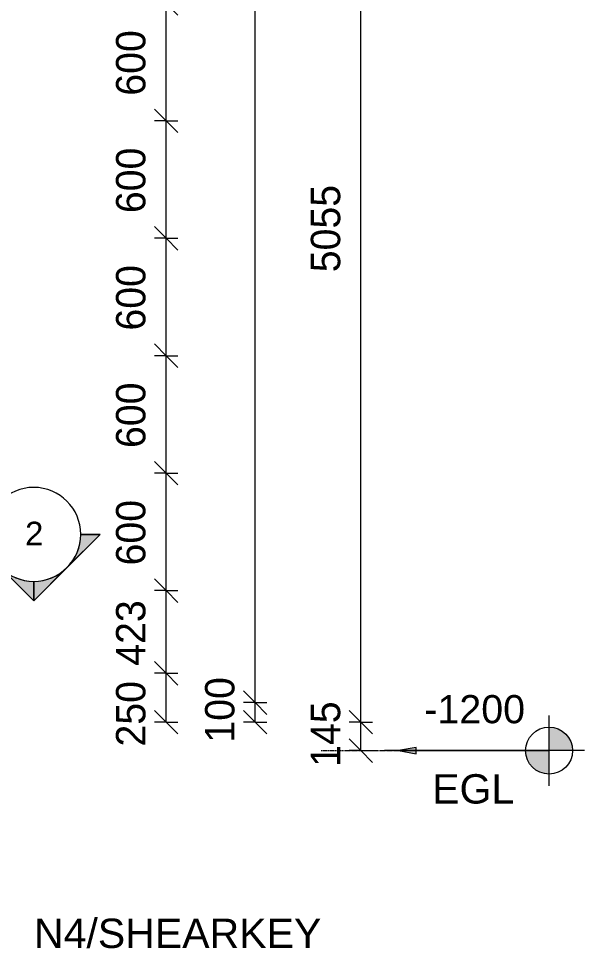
# Model space of a CAD drawing. Header units: millimetres. Extents: x 1002 to 19652, y -2551 to 13126.
# Drawn here: x 10418 to 13307, y -2551 to 2200 of the extents above; entities that cross this region are included whole.
import ezdxf

# ---------------------------------------------------------------- set-up
doc = ezdxf.new("R2010")
doc.units = ezdxf.units.MM
doc.linetypes.add('Hidden', pattern=[7.14, 4.76, -2.38])
for name, color, linetype, lineweight in [('A-ANNO-DIMS', 211, 'Continuous', 9), ('A-ANNO-DIMS-60', 211, 'Continuous', 9), ('A-DETL-HDLN', 90, 'Hidden', 18), ('G-ANNO-DIMS', 111, 'Continuous', 9), ('G-ANNO-SYMB', 111, 'Continuous', 9), ('G-ANNO-TEXT', 231, 'Continuous', 9)]:
    doc.layers.add(name, color=color, linetype=linetype, lineweight=lineweight)
doc.styles.add('Arial', font='arial.ttf', dxfattribs={"height": 120})
doc.styles.add('Arial_1', font='arial.ttf', dxfattribs={"height": 150})
doc.styles.add('Arial_2', font='arial.ttf', dxfattribs={"height": 144})
doc.styles.add('Nirmala UI Semilight', font='NirmalaS.ttf', dxfattribs={"height": 150})
doc.dimstyles.new('Arrow_Filled_-_2_5_NI_UI', dxfattribs={"dimscale": 304.8, "dimtxt": 157.104592, "dimasz": 0.393701, "dimexe": 0.19685, "dimexo": 0.0625, "dimgap": 0.19685, "dimtad": 1, "dimdec": 4, "dimzin": 0, "dimdsep": 46, "dimtxsty": 'Nirmala UI Semilight', "dimblk1": 'OBLIQUE', "dimblk2": 'OBLIQUE', "dimsah": 1, "dimcen": 0.09, "dimazin": 0, "dimtfac": 1, "dimtdec": 4, "dimtix": 1, "dimtmove": 2, "dimatfit": 3, "dimfxl": 0.19685, "dimfxlon": 1, "dimtvp": 1, "dimtolj": 1, "dimtzin": 0, "dimarcsym": 2})
doc.dimstyles.new('Arrow_Filled_-_2_5_NI_UI_1', dxfattribs={"dimscale": 304.8, "dimtxt": 157.104592, "dimasz": 0.393701, "dimexe": 0.19685, "dimexo": 0.0625, "dimgap": 0.19685, "dimtad": 1, "dimdec": 4, "dimzin": 0, "dimdsep": 46, "dimtxsty": 'Nirmala UI Semilight', "dimblk1": 'OBLIQUE', "dimblk2": 'OBLIQUE', "dimsah": 1, "dimcen": 0.09, "dimazin": 0, "dimtfac": 1, "dimtdec": 4, "dimtix": 1, "dimtmove": 0, "dimatfit": 3, "dimfxl": 0.19685, "dimfxlon": 1, "dimtvp": 1, "dimtolj": 1, "dimtzin": 0, "dimarcsym": 2})

# ---------------------------------------------------------------- blocks, each defined once
blk = doc.blocks.new('Detail View - M_Section Head - Filled SHOP DWG-1002450-Elevation Front')
at = {"layer": 'G-ANNO-SYMB'}
h = blk.add_hatch(color=256, dxfattribs=at)
edge = h.paths.add_edge_path()
edge.add_line((10156.1, -435.2), (10255.6, -435.2))
edge.add_arc((10495.6, -435.2), 240, 180, 225)
edge.add_line((10325.8, -604.9), (10156.1, -435.2))
h = blk.add_hatch(color=256, dxfattribs=at)
edge = h.paths.add_edge_path()
edge.add_line((10835, -435.2), (10665.3, -604.9))
edge.add_arc((10495.6, -435.2), 240, 315, 360)
edge.add_line((10735.6, -435.2), (10835, -435.2))
h = blk.add_hatch(color=256, dxfattribs=at)
edge = h.paths.add_edge_path()
edge.add_line((10495.6, -774.6), (10325.8, -604.9))
edge.add_arc((10495.6, -435.2), 240, 225, 270)
edge.add_line((10495.6, -675.2), (10495.6, -774.6))
h = blk.add_hatch(color=256, dxfattribs=at)
edge = h.paths.add_edge_path()
edge.add_line((10495.6, -774.6), (10495.6, -675.2))
edge.add_arc((10495.6, -435.2), 240, 270, 315)
edge.add_line((10665.3, -604.9), (10495.6, -774.6))
for p, q in [((10495.6, -774.6), (10156.1, -435.2)), ((10255.6, -435.2), (10156.1, -435.2)), ((10156.1, -435.2), (10325.8, -604.9)), ((10255.6, -435.2), (10156.1, -435.2)), ((10495.6, -774.6), (10835, -435.2)), ((10665.3, -604.9), (10835, -435.2)), ((10735.6, -435.2), (10835, -435.2)), ((10835, -435.2), (10735.6, -435.2)), ((10325.8, -604.9), (10495.6, -774.6)), ((10495.6, -774.6), (10665.3, -604.9)), ((10495.6, -675.2), (10495.6, -774.6)), ((10495.6, -774.6), (10495.6, -675.2))]:
    blk.add_line(p, q, dxfattribs=at)
for start, end in [(360, 180), (180, 360), (180, 225), (315, 0), (225, 270), (270, 315)]:
    blk.add_arc((10495.6, -435.2), 240, start, end, dxfattribs=at)
blk = doc.blocks.new('DIMBLOCK1-Elevation Front')
at = {"layer": 'A-ANNO-DIMS-60'}
for p, q in [((11171.6, -1145), (11111.6, -1085)), ((11171.6, -1145), (11111.6, -1145)), ((11171.6, -1395), (11171.6, -1145)), ((11171.6, -1145), (11231.6, -1205)), ((11171.6, -1145), (11231.6, -1145)), ((11171.6, -1395), (11111.6, -1335)), ((11171.6, -1395), (11111.6, -1395)), ((11171.6, -1395), (11231.6, -1455)), ((11171.6, -1395), (11231.6, -1395))]:
    blk.add_line(p, q, dxfattribs=at)
at = {"layer": 'A-ANNO-DIMS-60', "color": 0, "insert": (10915.8, -1519.1), "char_height": 150, "width": 411.328, "attachment_point": 1, "rotation": 90, "line_spacing_factor": 1.142579, "style": 'Nirmala UI Semilight'}
blk.add_mtext('250', dxfattribs=at)
blk = doc.blocks.new('_Oblique')
at = {"color": 0, "linetype": 'ByBlock', "lineweight": -2}
blk.add_line((-0.5, -0.5), (0.5, 0.5), dxfattribs=at)
blk = doc.blocks.new('DIMBLOCK2-Elevation Front')
at = {"layer": 'A-ANNO-DIMS-60'}
for p, q in [((11171.6, -722.5), (11111.6, -662.5)), ((11171.6, -722.5), (11111.6, -722.5)), ((11171.6, -1145), (11171.6, -722.5)), ((11171.6, -722.5), (11231.6, -782.5)), ((11171.6, -722.5), (11231.6, -722.5)), ((11171.6, -1145), (11111.6, -1085)), ((11171.6, -1145), (11111.6, -1145)), ((11171.6, -1145), (11231.6, -1205)), ((11171.6, -1145), (11231.6, -1145))]:
    blk.add_line(p, q, dxfattribs=at)
at = {"layer": 'A-ANNO-DIMS-60', "color": 0, "insert": (10915.8, -1106.6), "char_height": 150, "width": 414.756, "attachment_point": 1, "rotation": 90, "line_spacing_factor": 1.142579, "style": 'Nirmala UI Semilight'}
blk.add_mtext('423', dxfattribs=at)
blk = doc.blocks.new('DIMBLOCK3-Elevation Front')
at = {"layer": 'A-ANNO-DIMS-60'}
for p, q in [((11171.6, -122.5), (11111.6, -62.5)), ((11171.6, -122.5), (11111.6, -122.5)), ((11171.6, -722.5), (11171.6, -122.5)), ((11171.6, -122.5), (11231.6, -182.5)), ((11171.6, -122.5), (11231.6, -122.5)), ((11171.6, -722.5), (11111.6, -662.5)), ((11171.6, -722.5), (11111.6, -722.5)), ((11171.6, -722.5), (11231.6, -782.5)), ((11171.6, -722.5), (11231.6, -722.5))]:
    blk.add_line(p, q, dxfattribs=at)
at = {"layer": 'A-ANNO-DIMS-60', "color": 0, "insert": (10915.8, -593.9), "char_height": 150, "width": 411.328, "attachment_point": 1, "rotation": 90, "line_spacing_factor": 1.142579, "style": 'Nirmala UI Semilight'}
blk.add_mtext('600', dxfattribs=at)
blk = doc.blocks.new('DIMBLOCK4-Elevation Front')
at = {"layer": 'A-ANNO-DIMS-60'}
for p, q in [((11171.6, 477.5), (11111.6, 537.5)), ((11171.6, 477.5), (11111.6, 477.5)), ((11171.6, -122.5), (11171.6, 477.5)), ((11171.6, 477.5), (11231.6, 417.5)), ((11171.6, 477.5), (11231.6, 477.5)), ((11171.6, -122.5), (11111.6, -62.5)), ((11171.6, -122.5), (11111.6, -122.5)), ((11171.6, -122.5), (11231.6, -182.5)), ((11171.6, -122.5), (11231.6, -122.5))]:
    blk.add_line(p, q, dxfattribs=at)
at = {"layer": 'A-ANNO-DIMS-60', "color": 0, "insert": (10915.8, 6.1), "char_height": 150, "width": 411.328, "attachment_point": 1, "rotation": 90, "line_spacing_factor": 1.142579, "style": 'Nirmala UI Semilight'}
blk.add_mtext('600', dxfattribs=at)
blk = doc.blocks.new('DIMBLOCK5-Elevation Front')
at = {"layer": 'A-ANNO-DIMS-60'}
for p, q in [((11171.6, 1077.5), (11111.6, 1137.5)), ((11171.6, 1077.5), (11111.6, 1077.5)), ((11171.6, 477.5), (11171.6, 1077.5)), ((11171.6, 1077.5), (11231.6, 1017.5)), ((11171.6, 1077.5), (11231.6, 1077.5)), ((11171.6, 477.5), (11111.6, 537.5)), ((11171.6, 477.5), (11111.6, 477.5)), ((11171.6, 477.5), (11231.6, 417.5)), ((11171.6, 477.5), (11231.6, 477.5))]:
    blk.add_line(p, q, dxfattribs=at)
at = {"layer": 'A-ANNO-DIMS-60', "color": 0, "insert": (10915.8, 606.1), "char_height": 150, "width": 411.328, "attachment_point": 1, "rotation": 90, "line_spacing_factor": 1.142579, "style": 'Nirmala UI Semilight'}
blk.add_mtext('600', dxfattribs=at)
blk = doc.blocks.new('DIMBLOCK6-Elevation Front')
at = {"layer": 'A-ANNO-DIMS-60'}
for p, q in [((11171.6, 1677.5), (11111.6, 1737.5)), ((11171.6, 1677.5), (11111.6, 1677.5)), ((11171.6, 1077.5), (11171.6, 1677.5)), ((11171.6, 1677.5), (11231.6, 1617.5)), ((11171.6, 1677.5), (11231.6, 1677.5)), ((11171.6, 1077.5), (11111.6, 1137.5)), ((11171.6, 1077.5), (11111.6, 1077.5)), ((11171.6, 1077.5), (11231.6, 1017.5)), ((11171.6, 1077.5), (11231.6, 1077.5))]:
    blk.add_line(p, q, dxfattribs=at)
at = {"layer": 'A-ANNO-DIMS-60', "color": 0, "insert": (10915.8, 1206.1), "char_height": 150, "width": 411.328, "attachment_point": 1, "rotation": 90, "line_spacing_factor": 1.142579, "style": 'Nirmala UI Semilight'}
blk.add_mtext('600', dxfattribs=at)
blk = doc.blocks.new('DIMBLOCK7-Elevation Front')
at = {"layer": 'A-ANNO-DIMS-60'}
for p, q in [((11171.6, 2277.5), (11111.6, 2337.5)), ((11171.6, 2277.5), (11111.6, 2277.5)), ((11171.6, 1677.5), (11171.6, 2277.5)), ((11171.6, 2277.5), (11231.6, 2217.5)), ((11171.6, 2277.5), (11231.6, 2277.5)), ((11171.6, 1677.5), (11111.6, 1737.5)), ((11171.6, 1677.5), (11111.6, 1677.5)), ((11171.6, 1677.5), (11231.6, 1617.5)), ((11171.6, 1677.5), (11231.6, 1677.5))]:
    blk.add_line(p, q, dxfattribs=at)
at = {"layer": 'A-ANNO-DIMS-60', "color": 0, "insert": (10915.8, 1806.1), "char_height": 150, "width": 411.328, "attachment_point": 1, "rotation": 90, "line_spacing_factor": 1.142579, "style": 'Nirmala UI Semilight'}
blk.add_mtext('600', dxfattribs=at)
blk = doc.blocks.new('DIMBLOCK18-Elevation Front')
at = {"layer": 'A-ANNO-DIMS-60'}
for p, q in [((11626.2, -1295), (11566.2, -1235)), ((11626.2, -1295), (11566.2, -1295)), ((11626.2, -1395), (11626.2, -1295)), ((11626.2, -1295), (11686.2, -1355)), ((11626.2, -1295), (11686.2, -1295)), ((11626.2, -1395), (11566.2, -1335)), ((11626.2, -1395), (11566.2, -1395)), ((11626.2, -1395), (11686.2, -1455)), ((11626.2, -1395), (11686.2, -1395))]:
    blk.add_line(p, q, dxfattribs=at)
at = {"layer": 'A-ANNO-DIMS-60', "color": 0, "insert": (11370.5, -1499.2), "char_height": 150, "width": 370.196, "attachment_point": 1, "rotation": 90, "line_spacing_factor": 1.142579, "style": 'Nirmala UI Semilight'}
blk.add_mtext('100', dxfattribs=at)
blk = doc.blocks.new('DIMBLOCK19-Elevation Front')
at = {"layer": 'A-ANNO-DIMS-60'}
for p, q in [((11626.2, 7600), (11566.2, 7660)), ((11626.2, 7600), (11566.2, 7600)), ((11626.2, -1295), (11626.2, 7600)), ((11626.2, 7600), (11686.2, 7540)), ((11626.2, 7600), (11686.2, 7600)), ((11626.2, -1295), (11566.2, -1235)), ((11626.2, -1295), (11566.2, -1295)), ((11626.2, -1295), (11686.2, -1355)), ((11626.2, -1295), (11686.2, -1295))]:
    blk.add_line(p, q, dxfattribs=at)
at = {"layer": 'A-ANNO-DIMS-60', "color": 0, "insert": (11370.5, 2382.7), "char_height": 150, "width": 1847.55, "attachment_point": 1, "rotation": 90, "line_spacing_factor": 1.142579, "style": 'Nirmala UI Semilight'}
blk.add_mtext('T8@200mm C/C', dxfattribs=at)
blk = doc.blocks.new('Spot Elevations - M_Spot Elevation - Target Filled-10609-Elevation Front')
at = {"layer": 'G-ANNO-DIMS'}
h = blk.add_hatch(color=256, dxfattribs=at)
edge = h.paths.add_edge_path()
edge.add_line((13119.4, 7660), (13239.4, 7660))
edge.add_arc((13119.4, 7660), 120, 0, 90)
edge.add_line((13119.4, 7780), (13119.4, 7660))
h = blk.add_hatch(color=256, dxfattribs=at)
edge = h.paths.add_edge_path()
edge.add_line((13119.4, 7660), (12999.4, 7660))
edge.add_arc((13119.4, 7660), 120, 180, 270)
edge.add_line((13119.4, 7540), (13119.4, 7660))
for p, q in [((13119.4, 7480), (13119.4, 7840)), ((13299.4, 7660), (12279.4, 7660))]:
    blk.add_line(p, q, dxfattribs=at)
blk.add_circle((13119.4, 7660), 120, dxfattribs=at)
blk = doc.blocks.new('DIMBLOCK86-Elevation Front')
at = {"layer": 'A-ANNO-DIMS-60'}
for p, q in [((12166.2, -1395), (12106.2, -1335)), ((12166.2, -1395), (12106.2, -1395)), ((12166.2, -1540), (12166.2, -1395)), ((12166.2, -1395), (12226.2, -1455)), ((12166.2, -1395), (12226.2, -1395)), ((12166.2, -1540), (12106.2, -1480)), ((12166.2, -1540), (12106.2, -1540)), ((12166.2, -1540), (12226.2, -1600)), ((12166.2, -1540), (12226.2, -1540))]:
    blk.add_line(p, q, dxfattribs=at)
at = {"layer": 'A-ANNO-DIMS-60', "color": 0, "insert": (11910.5, -1623.2), "char_height": 150, "width": 373.623, "attachment_point": 1, "rotation": 90, "line_spacing_factor": 1.142579, "style": 'Nirmala UI Semilight'}
blk.add_mtext('145', dxfattribs=at)
blk = doc.blocks.new('DIMBLOCK87-Elevation Front')
at = {"layer": 'A-ANNO-DIMS-60'}
for p, q in [((12166.2, 3660), (12106.2, 3720)), ((12166.2, 3660), (12106.2, 3660)), ((12166.2, -1395), (12166.2, 3660)), ((12166.2, 3660), (12226.2, 3600)), ((12166.2, 3660), (12226.2, 3660)), ((12166.2, -1395), (12106.2, -1335)), ((12166.2, -1395), (12106.2, -1395)), ((12166.2, -1395), (12226.2, -1455)), ((12166.2, -1395), (12226.2, -1395))]:
    blk.add_line(p, q, dxfattribs=at)
at = {"layer": 'A-ANNO-DIMS-60', "color": 0, "insert": (11910.5, 904), "char_height": 150, "width": 548.438, "attachment_point": 1, "rotation": 90, "line_spacing_factor": 1.142579, "style": 'Nirmala UI Semilight'}
blk.add_mtext('5055', dxfattribs=at)

msp = doc.modelspace()

# ---------------------------------------------------------------- hatches: boundary and pattern name
at = {"layer": 'G-ANNO-DIMS'}
msp.add_hatch(color=256, dxfattribs=at).paths.add_polyline_path([(12357.5724, -1540), (12447.5724, -1555.86943), (12447.5724, -1524.13057)])

# ---------------------------------------------------------------- linework, layer by layer
at = {"layer": 'A-DETL-HDLN'}
msp.add_line((11962.56745, -1540), (12782.56745, -1540), dxfattribs=at)
at = {"layer": 'G-ANNO-DIMS'}
for p, q in [((12447.5724, -1524.13057), (12357.5724, -1540)), ((12357.5724, -1540), (12447.5724, -1555.86943)), ((12357.5724, -1540), (12618.12113, -1540)), ((12447.5724, -1555.86943), (12447.5724, -1524.13057)), ((12618.12113, -1540), (13127.30809, -1540))]:
    msp.add_line(p, q, dxfattribs=at)

# ---------------------------------------------------------------- block references
msp.add_blockref('Spot Elevations - M_Spot Elevation - Target Filled-10609-Elevation Front', (7.86381, -9200.00692), dxfattribs=at)
at = {"layer": 'G-ANNO-SYMB'}
msp.add_blockref('Detail View - M_Section Head - Filled SHOP DWG-1002450-Elevation Front', (0, 0), dxfattribs=at)

# ---------------------------------------------------------------- texts
at = {"layer": 'G-ANNO-SYMB', "insert": (10451.52034, -370.58286), "char_height": 120, "width": 115.443, "attachment_point": 1, "style": 'Arial'}
msp.add_mtext('2', dxfattribs=at)
at = {"layer": 'G-ANNO-TEXT', "color": 7, "char_height": 150, "attachment_point": 1, "style": 'Arial_1'}
for s, insert, width in [('EGL', (12530.04053, -1660.53621), 505.063125), ('N4/SHEARKEY', (10496.92128, -2398.42193), 1770.126)]:
    msp.add_mtext(s, dxfattribs=dict(at, insert=insert, width=width))

# ---------------------------------------------------------------- dimensions: what is measured, and where the dimension line sits
at = {"layer": 'A-ANNO-DIMS'}
dim = msp.add_linear_dim(base=(11626.23804, 7600), p1=(11566.23804, -1295), p2=(11566.23804, 7600), angle=90, text='T8@200mm C/C', dimstyle='Arrow_Filled_-_2_5_NI_UI_1', override={"dimpost": '<>', "dimfxl": 8895}, dxfattribs=at)
dim.commit()
dim.dimension.update_dxf_attribs({"geometry": 'DIMBLOCK19-Elevation Front', "text_midpoint": (11477.53511, 3152.5)})
for base, p1, p2, override, picture, middle in [((12166.23804, 3660.00692), (12106.23804, -1395), (12106.23804, 3660.00692), {"dimpost": '<>', "dimfxl": 5055.006916}, 'DIMBLOCK87-Elevation Front', (12028.72758, 1132.50346)), ((11171.55185, 2277.50781), (11111.55185, 1677.50781), (11111.55185, 2277.50781), {"dimpost": '<>', "dimfxl": 600}, 'DIMBLOCK7-Elevation Front', (11033.98909, 1977.50781)), ((11171.55185, 1677.50781), (11111.55185, 1077.50781), (11111.55185, 1677.50781), {"dimpost": '<>', "dimfxl": 600}, 'DIMBLOCK6-Elevation Front', (11033.98909, 1377.50781)), ((11171.55185, 1077.50781), (11111.55185, 477.50781), (11111.55185, 1077.50781), {"dimpost": '<>', "dimfxl": 600}, 'DIMBLOCK5-Elevation Front', (11033.98909, 777.50781)), ((11171.55185, 477.50781), (11111.55185, -122.49219), (11111.55185, 477.50781), {"dimpost": '<>', "dimfxl": 600}, 'DIMBLOCK4-Elevation Front', (11033.98909, 177.50781)), ((11171.55185, -122.49219), (11111.55185, -722.49219), (11111.55185, -122.49219), {"dimpost": '<>', "dimfxl": 600}, 'DIMBLOCK3-Elevation Front', (11033.98909, -422.49219)), ((11171.55185, -722.49219), (11111.55185, -1145), (11111.55185, -722.49219), {"dimpost": '<>', "dimfxl": 422.507812}, 'DIMBLOCK2-Elevation Front', (11033.98909, -933.74609)), ((11626.23804, -1295), (11566.23804, -1395), (11566.23804, -1295), {"dimpost": '<>', "dimfxl": 100}, 'DIMBLOCK18-Elevation Front', (11488.30917, -1345)), ((12166.23804, -1395), (12106.23804, -1540), (12106.23804, -1395), {"dimpost": '<>', "dimfxl": 145}, 'DIMBLOCK86-Elevation Front', (12028.30917, -1467.5))]:
    dim = msp.add_linear_dim(base=base, p1=p1, p2=p2, angle=90, dimstyle='Arrow_Filled_-_2_5_NI_UI_1', override=override, dxfattribs=at)
    dim.commit()
    dim.dimension.update_dxf_attribs({"geometry": picture, "text_midpoint": middle})
dim = msp.add_linear_dim(base=(11171.55185, -1145), p1=(11111.55185, -1395), p2=(11111.55185, -1145), angle=90, dimstyle='Arrow_Filled_-_2_5_NI_UI', override={"dimpost": '<>', "dimfxl": 250}, dxfattribs=at)
dim.commit()
dim.dimension.update_dxf_attribs({"geometry": 'DIMBLOCK1-Elevation Front', "text_midpoint": (11015.84869, -1313.48164), "dimtype": 160, "text_rotation": 90})

# ---------------------------------------------------------------- next in the draw order: texts
at = {"layer": 'G-ANNO-DIMS', "insert": (12489.94113, -1256.27413), "char_height": 144, "width": 615.2807198, "attachment_point": 1, "line_spacing_factor": 0.941778, "style": 'Arial_2', "bg_fill": 3, "box_fill_scale": 0, "bg_fill_color": 256, "bg_fill_true_color": 3254780160, "bg_fill_transparency": 256}
msp.add_mtext('-1200', dxfattribs=at)

doc.saveas('drawing.dxf')
